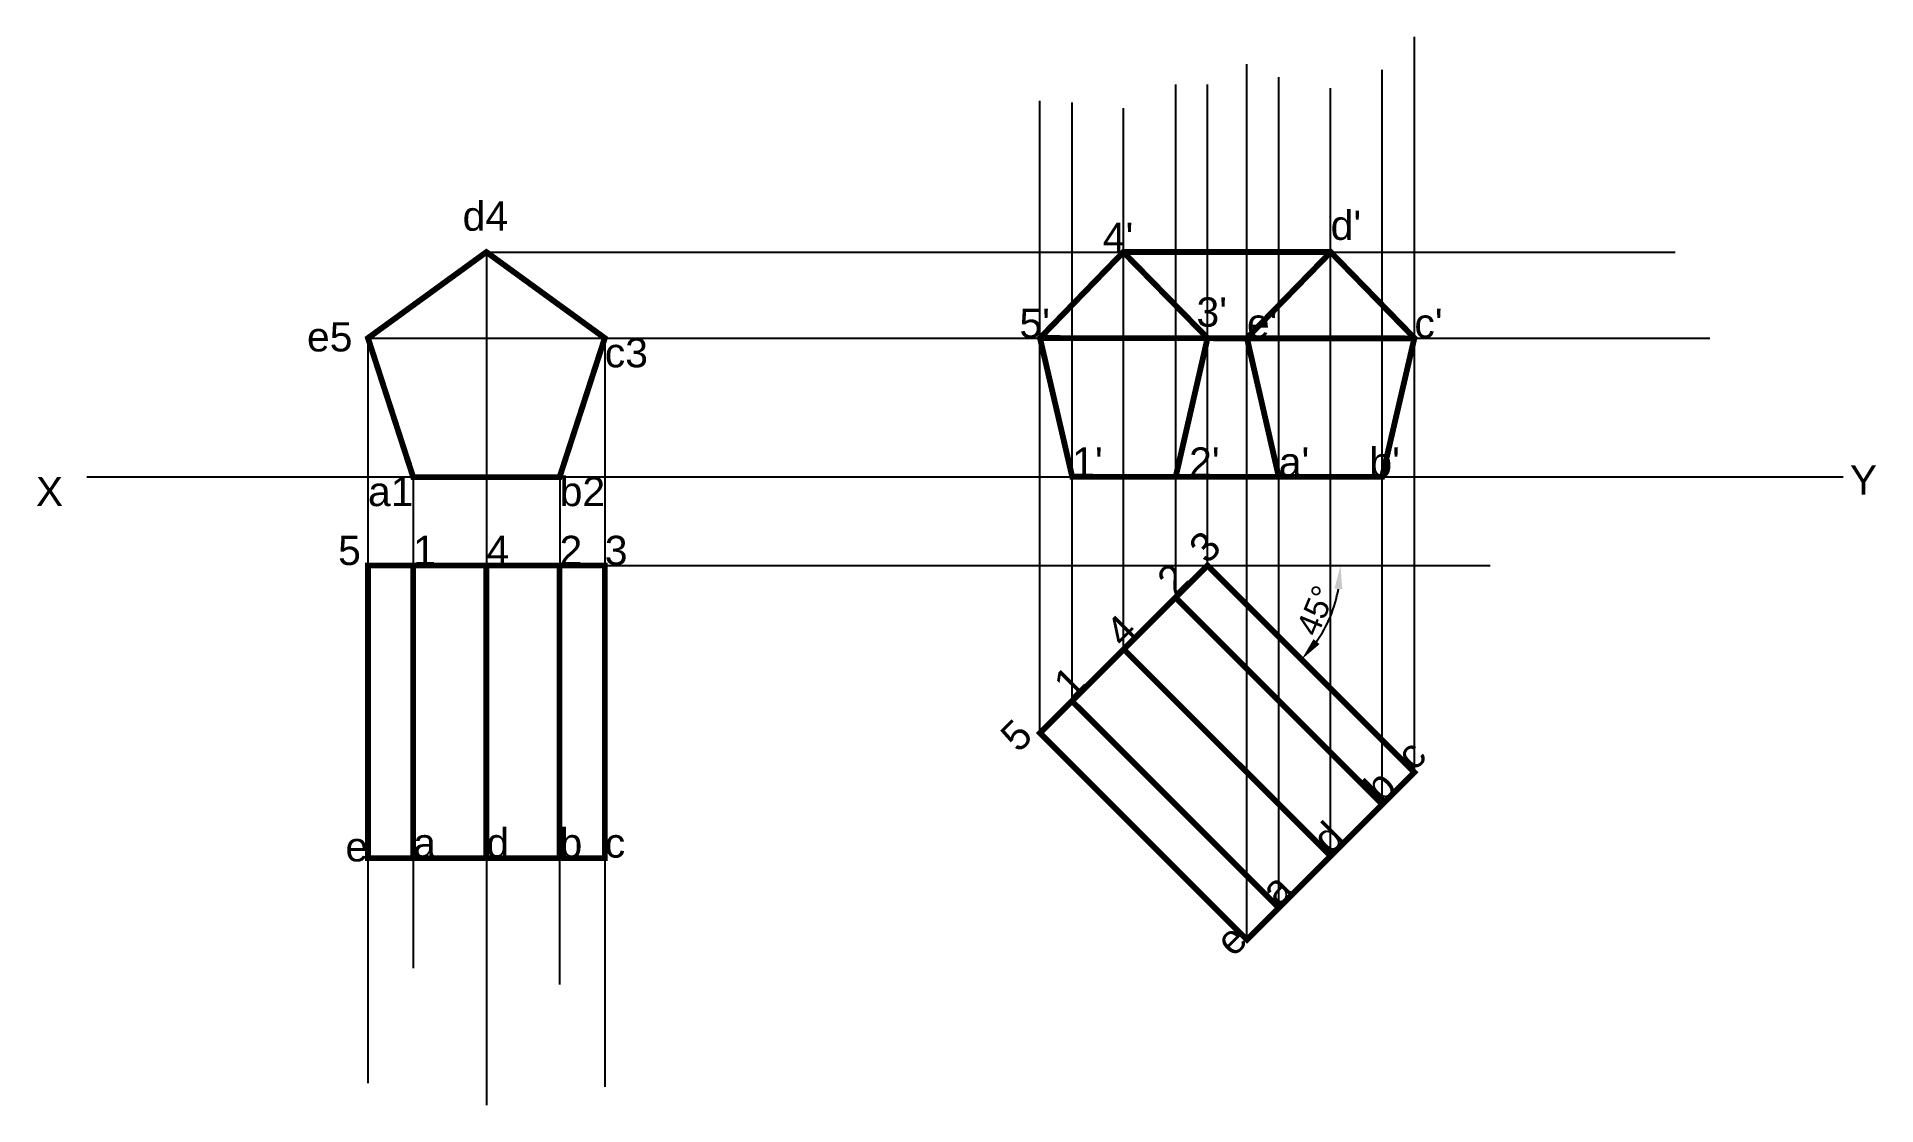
# Model space of a CAD drawing. Header units: millimetres. Extents: x 92 to 406, y 42 to 225.
import ezdxf

# ---------------------------------------------------------------- set-up
doc = ezdxf.new("R2010")
doc.units = ezdxf.units.MM
doc.linetypes.add('ACAD_ISO02W100', pattern=[15, 12, -3])
doc.styles.get("Standard").update_dxf_attribs({"font": 'arial.ttf'})
doc.dimstyles.new('ISO-25', dxfattribs={"dimtxt": 4, "dimasz": 4, "dimexe": 1.25, "dimexo": 0.625, "dimtad": 1, "dimtxsty": 'Standard', "dimcen": 2.5, "dimadec": 0, "dimazin": 0, "dimtfac": 1, "dimtmove": 0, "dimatfit": 3, "dimfxl": 1, "dimarcsym": 0})

# ---------------------------------------------------------------- blocks, each defined once
blk = doc.blocks.new('*D2')
at = {"color": 0, "lineweight": -2, "transparency": 16777216}
blk.add_arc((292.12, 134.48), 22.73, 325.0959, 349.9041, dxfattribs=at)
at = {"color": 0, "transparency": 16777216}
for points in [[(313.83, 130.56), (315.16, 130.44), (314.85, 134.48)], [(311.27, 121.05), (310.25, 121.91), (308.19, 118.41)]]:
    blk.add_solid(points, dxfattribs=at)
at = {"layer": 'Defpoints', "color": 0, "transparency": 16777216}
for p in [(189.17, 134.48), (292.12, 134.48), (340.42, 134.48), (311.8, 123.12), (327.47, 99.13)]:
    blk.add_point(p, dxfattribs=at)
at = {"color": 0, "transparency": 16777216, "insert": (310.66, 126.8), "char_height": 4, "attachment_point": 5, "rotation": 67.5}
blk.add_mtext('45°', dxfattribs=at)

msp = doc.modelspace()

# ---------------------------------------------------------------- linework, layer by layer
at = {"color": 7, "true_color": 0xffffff}
for p, q in [((327.475, 99.129), (327.475, 224.832)), ((298.872, 70.525), (298.872, 220.143)), ((304.305, 75.988), (304.305, 217.954)), ((321.969, 93.709), (321.969, 219.205)), ((263.516, 105.881), (263.516, 213.89)), ((286.7, 129.065), (286.7, 216.704)), ((292.139, 134.465), (292.139, 216.704)), ((313.173, 84.827), (313.173, 216.079)), ((269.022, 111.387), (269.022, 213.578)), ((277.76, 120.24), (277.76, 212.64)), ((168.944, 188.042), (372.016, 188.042)), ((148.718, 173.348), (377.961, 173.348))]:
    msp.add_line(p, q, dxfattribs=at)
for p, q in [((168.944, 188.042), (168.944, 42.26)), ((148.718, 173.348), (148.718, 46.011)), ((189.169, 173.348), (189.169, 45.386)), ((100.714, 149.636), (400.714, 149.636))]:
    msp.add_line(p, q)
at = {"color": 1}
msp.add_line((292.139, 173.348), (298.872, 173.348), dxfattribs=at)
at = {"color": 2, "true_color": 0xf1eb1f}
for p, q in [((156.423, 149.636), (156.423, 134.484)), ((181.465, 149.636), (181.465, 134.484))]:
    msp.add_line(p, q, dxfattribs=at)
at = {"color": 2}
for p, q in [((189.169, 134.484), (340.415, 134.484)), ((156.444, 84.484), (156.444, 65.707)), ((181.444, 84.545), (181.444, 62.893))]:
    msp.add_line(p, q, dxfattribs=at)
at = {"color": 1, "const_width": 1}
for points in [[(156.444, 149.571), (181.444, 149.571), (189.169, 173.348), (168.944, 188.042), (148.718, 173.348)], [(292.139, 173.348), (286.7, 149.636), (269.022, 149.636), (263.516, 173.348), (277.76, 188.042)], [(304.305, 149.636), (298.872, 173.348), (313.173, 188.042), (327.475, 173.348), (321.969, 149.636)], [(263.516, 105.881), (298.872, 70.525), (327.475, 99.129), (292.119, 134.484)], [(148.718, 134.484), (148.718, 84.484), (189.169, 84.484), (189.169, 134.484)]]:
    msp.add_lwpolyline(points, close=True, dxfattribs=at)
for points in [[(277.76, 188.042), (313.173, 188.042)], [(263.34, 173.348), (327.475, 173.286)], [(286.7, 149.636), (304.305, 149.636)], [(168.944, 134.484), (168.944, 84.484)], [(277.818, 120.182), (313.173, 84.827)]]:
    msp.add_lwpolyline(points, dxfattribs=at)
at = {"color": 215, "linetype": 'ACAD_ISO02W100', "true_color": 0xa953a0, "const_width": 1}
for points in [[(156.423, 134.484), (156.423, 84.484)], [(181.444, 134.545), (181.444, 84.545)], [(286.613, 129.065), (321.969, 93.709)], [(268.964, 111.329), (304.319, 75.973)]]:
    msp.add_lwpolyline(points, dxfattribs=at)

# ---------------------------------------------------------------- texts
at = {"color": 30, "true_color": 0xf8991e, "char_height": 5, "attachment_point": 1}
for s, insert in [('d4', (164.888, 196.696)), ("d'", (313.173, 195.126)), ("4'", (274.246, 193.063)), ("3'", (290.251, 180.298)), ('e5', (138.293, 176.063)), ("5'", (260.004, 178.368)), ("e'", (298.872, 178.368)), ("c'", (327.475, 178.368)), ('c3', (189.169, 173.348)), ("1'", (269.022, 154.657)), ("2'", (288.986, 154.657)), ("a'", (304.305, 154.657)), ("b'", (319.787, 154.657)), ('a1', (148.718, 149.636)), ('b2', (181.465, 149.636)), ('\\pxt3;5', (143.612, 139.566)), ('1', (156.444, 139.566)), ('4', (168.944, 139.566)), ('2', (181.444, 139.566)), ('3', (189.169, 139.566)), ('a', (156.444, 89.566)), ('d', (168.944, 89.566)), ('b', (181.444, 89.566)), ('c', (189.169, 89.566)), ('e', (144.863, 88.921))]:
    msp.add_mtext_dynamic_manual_height_columns(s, width=72.27595, gutter_width=12.5, heights=[0], dxfattribs=dict(at, insert=insert))
at = {"color": 85, "true_color": 0x58ba48, "char_height": 5, "attachment_point": 1}
for s, insert in [('Y', (401.865, 151.618)), ('X', (91.981, 149.636))]:
    msp.add_mtext_dynamic_manual_height_columns(s, width=51.15168, gutter_width=12.5, heights=[0], dxfattribs=dict(at, insert=insert))
at = {"color": 30, "true_color": 0xf8991e, "char_height": 5, "attachment_point": 1, "rotation": 45}
for s, insert in [('3', (288.526, 138.077)), ('2', (283.063, 132.615)), ('4', (274.224, 123.776)), ('1', (265.386, 114.937)), ('\\pxt3;5', (256.312, 105.863)), ('c', (323.881, 102.722)), ('b', (318.419, 97.259)), ('d', (309.58, 88.42)), ('a', (300.741, 79.582)), ('e', (293.009, 70.937))]:
    msp.add_mtext_dynamic_manual_height_columns(s, width=72.27595, gutter_width=12.5, heights=[0], dxfattribs=dict(at, insert=insert))

# ---------------------------------------------------------------- dimensions: what is measured, and where the dimension line sits
at = {"color": 11, "true_color": 0xf27172}
dim = msp.add_angular_dim_2l(base=(311.804, 123.119), line1=((189.169, 134.484), (340.415, 134.484)), line2=((327.475, 99.129), (292.119, 134.484)), dimstyle='ISO-25', dxfattribs=at)
dim.commit()
dim.dimension.update_dxf_attribs({"geometry": '*D2', "text_midpoint": (310.662, 126.803)})

doc.saveas('drawing.dxf')
